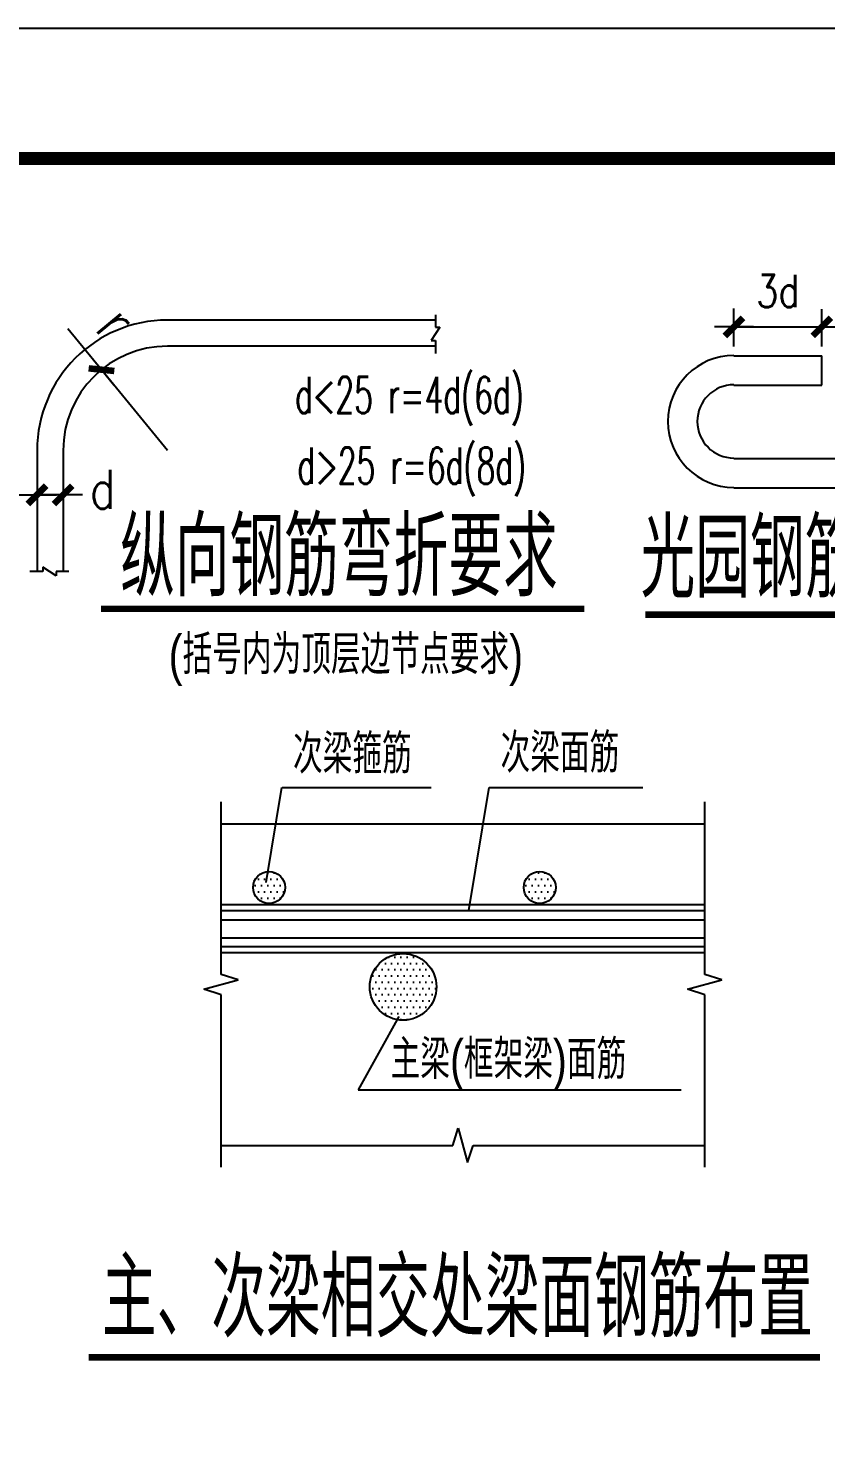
# Model space of a CAD drawing. Extents: x 250899 to 650964, y 268083 to 317384.
# Drawn here: x 426355 to 432480, y 302937 to 313733 of the extents above; entities that cross this region are included whole.
import ezdxf

# ---------------------------------------------------------------- set-up
doc = ezdxf.new("R2010")
doc.units = 0
doc.header["$LTSCALE"] = 1000
doc.header["$MEASUREMENT"] = 0
for name, color, linetype in [('BAR-TEXT', 7, 'Continuous'), ('OTHER', 7, 'Continuous'), ('PUB_DIM', 3, 'Continuous'), ('PUB_TEXT', 7, 'Continuous'), ('PUB_TITLE', 4, 'Continuous')]:
    doc.layers.add(name, color=color, linetype=linetype)
doc.styles.add('_HZTXT', font='gs_txt.shx', dxfattribs={"width": 0.8, "bigfont": 'gs_hztxt.shx'})
doc.styles.add('DIM_FONT', font='SIMPLEX.shx', dxfattribs={"width": 0.8})
doc.styles.add('HZ', font='txt', dxfattribs={"width": 0.8, "bigfont": 'hztxt'})
doc.styles.add('simplex', font='SIMPLEX.shx', dxfattribs={"width": 0.5})
doc.dimstyles.new('AXIS', dxfattribs={"dimtxt": 300, "dimasz": 1, "dimexe": 250, "dimexo": 300, "dimgap": 150, "dimtad": 1, "dimdec": 0, "dimzin": 0, "dimdsep": 46, "dimtxsty": 'DIM_FONT', "dimblk": '_DIMX', "dimcen": 0.9, "dimse1": 1, "dimse2": 1, "dimclrt": 7, "dimadec": 0, "dimazin": 0, "dimtfac": 1, "dimtdec": 0, "dimtix": 1, "dimtmove": 2, "dimatfit": 3, "dimldrblk": '_DIMX', "dimfxl": 1, "dimtolj": 1, "dimtzin": 0, "dimarcsym": 0})
doc.dimstyles.new('NORMAL', dxfattribs={"dimtxt": 300, "dimasz": 1, "dimexe": 250, "dimexo": 300, "dimgap": 150, "dimtad": 1, "dimdec": 0, "dimzin": 0, "dimdsep": 46, "dimtxsty": 'DIM_FONT', "dimblk": '_DIMX', "dimcen": -100, "dimdle": 100, "dimclrt": 7, "dimadec": 0, "dimazin": 0, "dimtfac": 0.001125, "dimtdec": 0, "dimtix": 1, "dimtmove": 2, "dimatfit": 3, "dimldrblk": '_DIMX', "dimfxl": 1, "dimtolj": 1, "dimtzin": 0, "dimarcsym": 0})

# ---------------------------------------------------------------- blocks, each defined once
blk = doc.blocks.new('_DIMX')
blk.add_line((-150, 0), (150, 0))
at = {"const_width": 50}
blk.add_lwpolyline([(-70, -70), (70, 70)], dxfattribs=at)
blk = doc.blocks.new('*D121')
at = {"color": 0, "lineweight": -2, "transparency": 16777216}
for p, q in [((426660, 311429), (426918, 311113)), ((427424, 310492), (426918, 311112))]:
    blk.add_line(p, q, dxfattribs=at)
at = {"layer": 'Defpoints', "color": 0, "transparency": 16777216}
for p in [(426918, 311112), (427424, 310492)]:
    blk.add_point(p, dxfattribs=at)
at = {"color": 0, "lineweight": -2, "transparency": 16777216, "rotation": 309.1914597173702}
blk.add_blockref('_DIMX', (426918, 311112), dxfattribs=at)
at = {"color": 7, "transparency": 16777216, "insert": (427041, 311477), "char_height": 350, "attachment_point": 5, "rotation": 309.1915, "style": 'DIM_FONT'}
blk.add_mtext('\\A1;r', dxfattribs=at)
blk = doc.blocks.new('*D103')
at = {"layer": 'Defpoints', "color": 0, "transparency": 16777216}
for p in [(426423, 310151), (426423, 309151), (426623, 309151)]:
    blk.add_point(p, dxfattribs=at)
at = {"layer": 'PUB_DIM', "color": 0, "lineweight": -2, "transparency": 16777216}
for p, q in [((426422, 310151), (426421, 310151)), ((426623, 310151), (426423, 310151)), ((426624, 310151), (426625, 310151))]:
    blk.add_line(p, q, dxfattribs=at)
blk.add_blockref('_DIMX', (426423, 310151), dxfattribs=at)
at = {"layer": 'PUB_DIM', "color": 0, "lineweight": -2, "transparency": 16777216, "rotation": 180}
blk.add_blockref('_DIMX', (426623, 310151), dxfattribs=at)
at = {"layer": 'PUB_DIM', "color": 7, "transparency": 16777216, "insert": (426927, 310194), "char_height": 300, "attachment_point": 5, "style": 'DIM_FONT'}
blk.add_mtext('\\A1;d', dxfattribs=at)

msp = doc.modelspace()

# ---------------------------------------------------------------- hatches: boundary and pattern name
h = msp.add_hatch()
h.set_pattern_fill('DOTS', color=256, scale=768, style=0)
h.set_pattern_definition([(360, (394546.946, 313969.147), (24, 48), [0, -48])])
h.paths.add_polyline_path([(428081.7, 307138.4, 1.0000002), (428327.5, 307138.4, 1.0000002)])
h = msp.add_hatch()
h.set_pattern_fill('DOTS', color=256, scale=768, style=0)
h.set_pattern_definition([(360, (396625.3, 313969.147), (24, 48), [0, -48])])
h.paths.add_polyline_path([(430160.1, 307138.4, 1.0000002), (430405.8, 307138.4, 1.0000002)])
h = msp.add_hatch()
h.set_pattern_fill('DOTS', color=256, scale=768, style=0)
h.set_pattern_definition([(360, (377041.695, 318987.703), (24, 48), [0, -48])])
h.paths.add_polyline_path([(429489.8, 306375, 1), (428977.8, 306375, 1)])

# ---------------------------------------------------------------- linework, layer by layer
at = {"color": 3}
for p, q in [((431774.1, 311290.3), (431774.1, 311581.6)), ((432449.1, 311290.3), (432449.1, 311576.7)), ((428182.3, 307176.3), (428303.7, 307904.6)), ((428306, 307904.6), (429450.4, 307904.6)), ((429738.6, 306961.6), (429895.8, 307904.6)), ((429895.8, 307904.6), (431074.6, 307904.6)), ((429201.2, 306148.7), (428889.3, 305586.1)), ((428889.3, 305586.1), (431368.7, 305586.1))]:
    msp.add_line(p, q, dxfattribs=at)
for p, q in [((429482.4, 311492.2), (427423.9, 311492.2)), ((429482.4, 311292.2), (427423.9, 311292.2)), ((426423.9, 310492.2), (426423.9, 309563.5)), ((426623.9, 310492.2), (426623.9, 309563.5))]:
    msp.add_line(p, q)
at = {"color": 1}
for p, q in [((429482.4, 311534.1), (429482.4, 311438)), ((429515.2, 311438), (429448.5, 311334.9)), ((429482.4, 311438), (429515.2, 311438)), ((429448.5, 311334.9), (429482.4, 311334.9)), ((429482.4, 311334.9), (429482.4, 311236.4)), ((426467.4, 309563.5), (426368.9, 309563.5)), ((426467.4, 309597.4), (426467.4, 309563.5)), ((426570.5, 309530.6), (426467.4, 309597.4)), ((426570.5, 309563.5), (426570.5, 309530.6)), ((426666.6, 309563.5), (426570.5, 309563.5)), ((427836.4, 306961.6), (431549.6, 306961.6)), ((427836.4, 306888.9), (431549.6, 306888.9)), ((427836.4, 306752.3), (431549.6, 306752.3)), ((427836.4, 306684.3), (431549.6, 306684.3))]:
    msp.add_line(p, q, dxfattribs=at)
at = {"color": 255}
for p, q in [((431774.1, 311218.6), (432449.1, 311218.6)), ((432449.1, 310993.6), (432449.1, 311218.6)), ((431774.1, 310993.6), (432449.1, 310993.6)), ((431774.1, 310431.1), (433267.5, 310431.1)), ((431774.1, 310206.1), (433267.5, 310206.1)), ((427836.4, 307626.4), (431549.6, 307626.4)), ((427836.4, 307008.4), (431549.6, 307008.4)), ((427836.4, 306639.8), (431549.6, 306639.8))]:
    msp.add_line(p, q, dxfattribs=at)
at = {"color": 3, "const_width": 50}
msp.add_lwpolyline([(426819.4, 303532.1), (432434.6, 303532.1)], dxfattribs=at)
at = {"color": 255}
for centre in [(428204.6, 307138.4), (430283, 307138.4)]:
    msp.add_circle(centre, 122.9, dxfattribs=at)
msp.add_circle((429233.8, 306375), 256)
for radius in [1000, 800]:
    msp.add_arc((427423.9, 310492.2), radius, 90, 180)
for radius in [506.2, 281.2]:
    msp.add_arc((431774.1, 310714.9), radius, 90, 270, dxfattribs=at)
at = {"layer": 'BAR-TEXT', "const_width": 50}
for points in [[(426913.2, 309276.4), (430626.8, 309276.4)], [(431092.9, 309231.1), (434598.2, 309231.1)]]:
    msp.add_lwpolyline(points, dxfattribs=at)
at = {"layer": 'OTHER'}
for p, q in [((427836.4, 306470.4), (427836.4, 307794.4)), ((431549.6, 306470.4), (431549.6, 307794.4)), ((427704.4, 306356.4), (427968.4, 306428.4)), ((427968.4, 306428.4), (427836.4, 306470.4)), ((431417.6, 306356.4), (431681.6, 306428.4)), ((431681.6, 306428.4), (431549.6, 306470.4)), ((427836.4, 306314.4), (427704.4, 306356.4)), ((427836.4, 304990.4), (427836.4, 306314.4)), ((431549.6, 306314.4), (431417.6, 306356.4)), ((431549.6, 304990.4), (431549.6, 306314.4)), ((429615, 305158.4), (429657, 305290.4)), ((429657, 305290.4), (429729, 305026.4)), ((427836.4, 305158.4), (429615, 305158.4)), ((429729, 305026.4), (429771, 305158.4)), ((429771, 305158.4), (431549.6, 305158.4))]:
    msp.add_line(p, q, dxfattribs=at)
at = {"layer": 'PUB_TITLE'}
msp.add_lwpolyline([(384081.7, 271733.2), (384081.7, 313733.2), (443481.7, 313733.2), (443481.7, 271733.2)], close=True, dxfattribs=at)
at = {"layer": 'PUB_TITLE', "const_width": 100}
msp.add_lwpolyline([(386581.7, 272733.2), (442481.7, 272733.2), (442481.7, 312733.2), (386581.7, 312733.2)], close=True, dxfattribs=at)

# ---------------------------------------------------------------- texts
at = {"style": 'HZ', "width": 0.7}
for s, p in [('纵向钢筋弯折要求', (427061.3, 309373.6)), ('光园钢筋弯钩形式', (431057.7, 309363.5)), ('主、次梁相交处梁面钢筋布置', (426921.2, 303687.1))]:
    msp.add_text(s, height=600, rotation=360, dxfattribs=at).set_placement(p)
at = {"layer": 'PUB_TEXT'}
for s, height, style, width, p in [('d<25 r=4d(6d)', 280, 'simplex', 0.6, (428405, 310777.4)), ('d>25 r=6d(8d)', 280, 'simplex', 0.6, (428422.8, 310235.5)), ('(括号内为顶层边节点要求)', 300, '_HZTXT', 0.8, (427433.3, 308775.6)), ('次梁箍筋', 300, '_HZTXT', 0.8, (428388.6, 308013.5)), ('次梁面筋', 300, '_HZTXT', 0.8, (429982.2, 308020.9)), ('主梁(框架梁)面筋', 300, '_HZTXT', 0.8, (429137.9, 305668.7))]:
    msp.add_text(s, height=height, rotation=360, dxfattribs=dict(at, style=style, width=width)).set_placement(p)

# ---------------------------------------------------------------- dimensions: what is measured, and where the dimension line sits
dim = msp.add_radius_dim(center=(427423.9, 310492.2), mpoint=(426918.4, 311112.2), text='r', dimstyle='NORMAL', override={"dimtxt": 350})
dim.commit()
dim.dimension.update_dxf_attribs({"geometry": '*D121', "text_midpoint": (427040.5, 311476.7)})
at = {"layer": 'PUB_DIM'}
msp.add_aligned_dim(p1=(431774.1, 312940.8), p2=(432449.1, 312940.8), distance=-1500, text='3d', dimstyle='AXIS', override={"dimtxt": 250}, dxfattribs=at).render()
dim = msp.add_linear_dim(base=(426423.2, 310150.6), p1=(426623.2, 309150.6), p2=(426423.2, 309150.6), angle=180, text='d', dimstyle='AXIS', dxfattribs=at)
dim.commit()
dim.dimension.update_dxf_attribs({"geometry": '*D103', "text_midpoint": (426926.7, 310194), "dimtype": 129})

doc.saveas('drawing.dxf')
